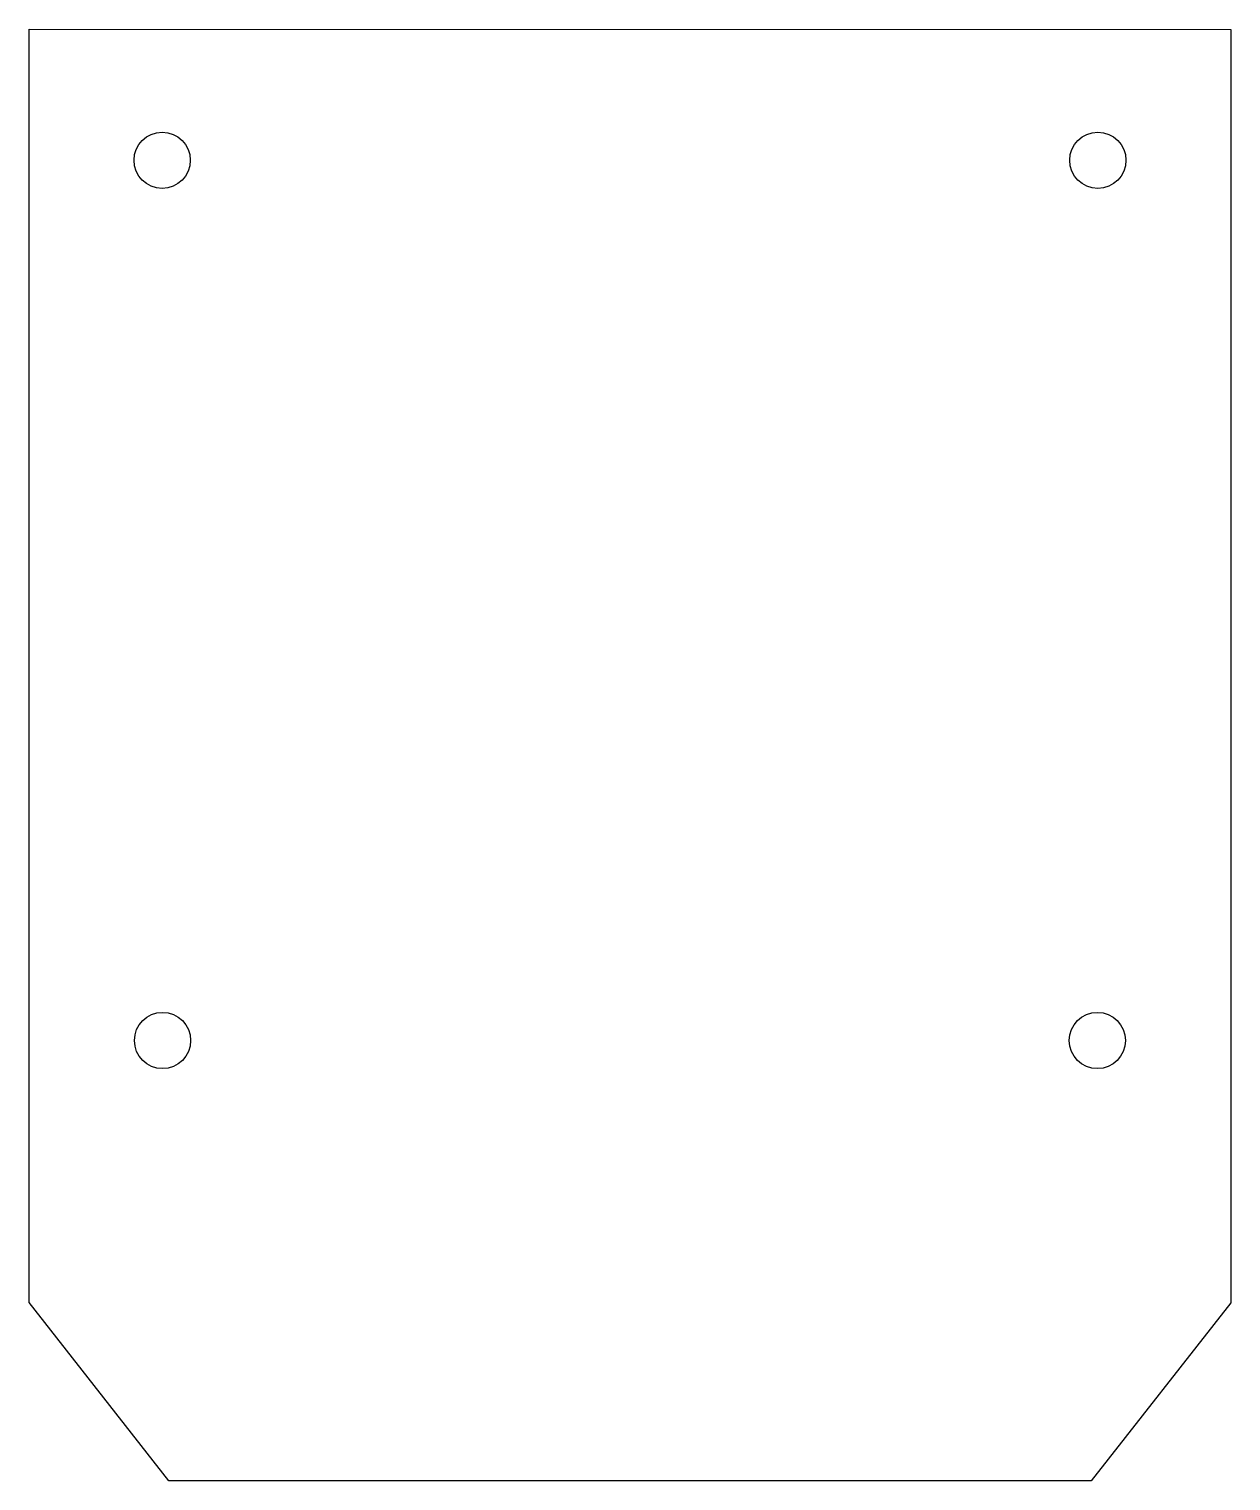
# Model space of a CAD drawing. Header units: millimetres. Extents: x -64 to 64, y -601 to -446.
import ezdxf

# ---------------------------------------------------------------- set-up
doc = ezdxf.new("R2010")
doc.units = ezdxf.units.MM
doc.header["$MEASUREMENT"] = 0

msp = doc.modelspace()

# ---------------------------------------------------------------- linework, layer by layer
msp.add_lwpolyline([(64.14, -445.86), (64.14, -581.75), (49.23, -600.75), (-49.21, -600.75), (-64.14, -581.7), (-64.14, -445.81)], close=True)
for centre in [(-49.93, -459.82), (49.93, -459.82), (-49.89, -553.75), (49.88, -553.75)]:
    msp.add_circle(centre, 3)

doc.saveas('drawing.dxf')
